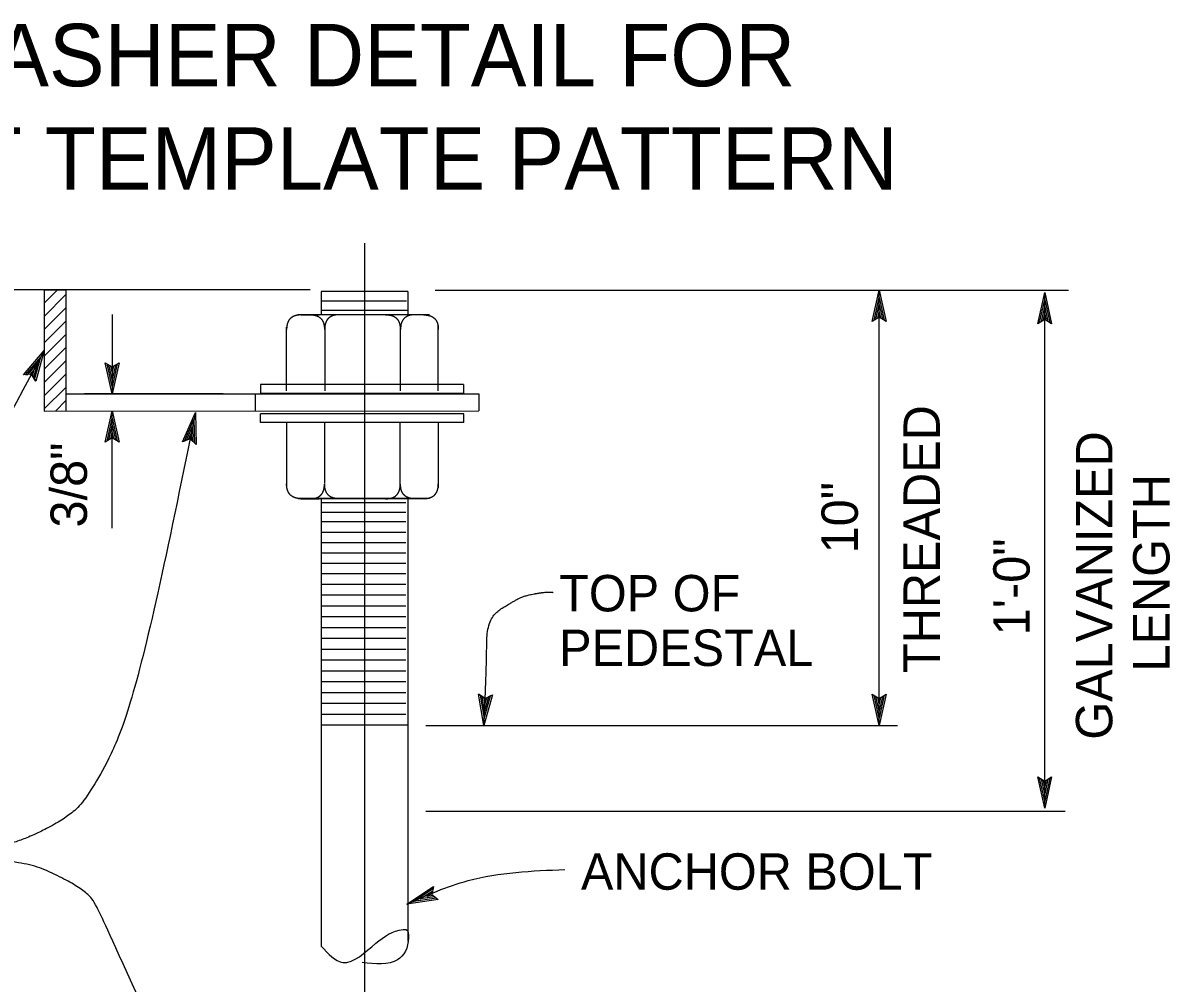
# Model space of a CAD drawing. Extents: x -894 to 866, y -476 to 714.
# Drawn here: x 18.6 to 239.2, y -150.5 to 34.1 of the extents above; entities that cross this region are included whole.
import ezdxf

# ---------------------------------------------------------------- set-up
doc = ezdxf.new("R2010")
doc.units = 0
for name, color, linetype in [('56 Stage 3 Anno', 7, 'Continuous'), ('57 Undefined', 7, 'Continuous'), ('60 Nongeo Data', 7, 'Continuous')]:
    doc.layers.add(name, color=color, linetype=linetype)

msp = doc.modelspace()

# ---------------------------------------------------------------- linework, layer by layer
at = {"layer": '56 Stage 3 Anno'}
for p, q in [((84.23, -8.22), (84.23, -316.69)), ((73.79, -17.19), (-195.65, -17.19)), ((97.83, -17.26), (219.62, -17.26)), ((181.9, -23.26), (183.24, -17.26)), ((183.24, -100.94), (183.24, -17.26)), ((183.24, -17.26), (183.24, -17.26)), ((183.24, -17.26), (184.57, -23.26)), ((182.26, -23.04), (183.24, -18.64)), ((183.25, -18.65), (184.21, -23.02)), ((213.73, -23.71), (215.07, -17.71)), ((214.09, -23.49), (215.07, -19.09)), ((215.07, -116.86), (215.07, -17.71)), ((215.07, -17.71), (215.07, -17.71)), ((215.07, -17.71), (216.4, -23.71)), ((215.08, -19.1), (216.04, -23.48)), ((35.73, -21.93), (35.73, -37.2)), ((182.62, -22.81), (183.24, -20.02)), ((182.97, -22.63), (183.24, -21.4)), ((183.24, -20.02), (183.87, -22.85)), ((183.24, -21.4), (183.51, -22.61)), ((214.45, -23.26), (215.07, -20.47)), ((214.8, -23.08), (215.07, -21.85)), ((215.07, -20.47), (215.7, -23.3)), ((215.07, -21.85), (215.34, -23.06)), ((183.24, -22.46), (181.9, -23.26)), ((181.9, -23.26), (181.9, -23.26)), ((184.57, -23.26), (183.24, -22.46)), ((184.57, -23.26), (184.57, -23.26)), ((215.07, -22.91), (213.73, -23.71)), ((213.73, -23.71), (213.73, -23.71)), ((216.4, -23.71), (215.07, -22.91)), ((216.4, -23.71), (216.4, -23.71)), ((22.66, -28.85), (22.66, -28.85)), ((35.73, -37.2), (34.4, -31.2)), ((34.4, -31.2), (34.4, -31.2)), ((34.4, -31.2), (35.73, -32)), ((35.72, -35.81), (34.76, -31.43)), ((35.73, -34.43), (35.1, -31.61)), ((35.73, -33.05), (35.46, -31.84)), ((35.73, -32), (37.07, -31.2)), ((37.07, -31.2), (35.73, -37.2)), ((36.71, -31.41), (35.73, -35.82)), ((36.35, -31.65), (35.73, -34.43)), ((36.01, -31.82), (35.73, -33.05)), ((37.07, -31.2), (37.07, -31.2)), ((18.65, -33.51), (18.65, -33.51)), ((21.01, -34.77), (21.01, -34.77)), ((57.09, -37.18), (30.41, -37.2)), ((35.73, -37.2), (35.73, -37.2)), ((34.39, -46.47), (35.73, -40.47)), ((34.74, -46.26), (35.73, -41.85)), ((35.73, -63.02), (35.73, -40.47)), ((35.73, -40.47), (35.73, -40.47)), ((35.73, -40.47), (37.06, -46.47)), ((35.73, -41.86), (36.7, -46.24)), ((49.25, -46.4), (51.72, -40.77)), ((51.72, -40.77), (51.72, -40.77)), ((51.72, -40.77), (51.87, -46.91)), ((35.1, -46.02), (35.73, -43.24)), ((35.73, -43.24), (36.35, -46.06)), ((49.64, -46.26), (51.45, -42.12)), ((50.04, -46.1), (51.18, -43.48)), ((51.18, -43.48), (51.25, -46.37)), ((51.45, -42.14), (51.56, -46.62)), ((35.73, -45.67), (34.39, -46.47)), ((35.45, -45.85), (35.72, -44.62)), ((35.72, -44.62), (35.99, -45.83)), ((37.06, -46.47), (35.73, -45.67)), ((50.72, -45.87), (49.25, -46.4)), ((50.41, -45.99), (50.92, -44.84)), ((51.87, -46.91), (50.72, -45.87)), ((50.92, -44.84), (50.95, -46.07)), ((34.39, -46.47), (34.39, -46.47)), ((37.06, -46.47), (37.06, -46.47)), ((49.25, -46.4), (49.25, -46.4)), ((51.87, -46.91), (51.87, -46.91)), ((106.18, -94.93), (106.18, -94.93)), ((108.85, -95.06), (108.85, -95.06)), ((183.24, -100.94), (181.91, -94.94)), ((181.91, -94.94), (181.91, -94.94)), ((181.91, -94.94), (183.24, -95.74)), ((183.24, -99.55), (182.27, -95.18)), ((183.25, -98.18), (182.62, -95.36)), ((183.25, -96.8), (182.98, -95.59)), ((183.24, -95.74), (184.58, -94.94)), ((184.58, -94.94), (183.24, -100.94)), ((184.23, -95.16), (183.24, -99.56)), ((183.87, -95.39), (183.25, -98.18)), ((183.52, -95.57), (183.25, -96.8)), ((184.58, -94.94), (184.58, -94.94)), ((96.03, -100.94), (186.75, -100.94)), ((107.22, -100.99), (107.22, -100.99)), ((183.24, -100.94), (183.24, -100.94)), ((215.07, -116.86), (213.74, -110.86)), ((213.74, -110.86), (213.74, -110.86)), ((213.74, -110.86), (215.07, -111.66)), ((215.07, -115.47), (214.1, -111.09)), ((215.08, -114.1), (214.45, -111.27)), ((215.08, -112.72), (214.81, -111.51)), ((215.07, -111.66), (216.41, -110.86)), ((216.41, -110.86), (215.07, -116.86)), ((216.06, -111.08), (215.07, -115.48)), ((215.7, -111.31), (215.08, -114.1)), ((215.35, -111.49), (215.08, -112.72)), ((216.41, -110.86), (216.41, -110.86)), ((215.07, -116.86), (215.07, -116.86)), ((96.03, -117.45), (219.04, -117.45)), ((92.37, -135.3), (97.5, -131.91)), ((93.67, -134.8), (97.41, -132.33)), ((97.5, -131.91), (97.23, -133.44)), ((97.5, -131.91), (97.5, -131.91)), ((98.45, -134.41), (92.37, -135.3)), ((98.12, -134.15), (93.66, -134.8)), ((94.95, -134.31), (97.37, -132.72)), ((97.78, -133.9), (94.95, -134.31)), ((96.24, -133.82), (97.28, -133.14)), ((97.49, -133.64), (96.24, -133.82)), ((97.23, -133.44), (98.45, -134.41)), ((98.45, -134.41), (98.45, -134.41)), ((92.37, -135.3), (92.37, -135.3))]:
    msp.add_line(p, q, dxfattribs=at)
for points in [[(18.65, -33.51), (22.66, -28.85), (21.01, -34.77), (20.8, -34.41), (22.01, -30.07), (19.07, -33.49), (19.48, -33.47), (21.36, -31.28), (20.58, -34.06), (20.37, -33.7), (20.71, -32.5), (19.89, -33.45), (20.21, -33.43), (21.01, -34.77), (20.21, -33.43)], [(108.85, -95.06), (107.22, -100.99), (106.18, -94.93), (106.52, -95.16), (107.28, -99.6), (108.48, -95.26), (108.12, -95.45), (107.35, -98.23), (106.87, -95.39), (107.21, -95.63), (107.42, -96.85), (107.75, -95.65), (107.47, -95.8), (106.18, -94.93), (107.47, -95.8)]]:
    msp.add_lwpolyline(points, close=True, dxfattribs=at)
for points, degree in [([(22.66, -28.85), (6.82, -58.58), (1.44, -63.28), (-2.48, -63.91), (-5.58, -64.06), (-5.92, -64.07)], 3), ([(51.72, -40.77), (41.06, -95.07), (31.21, -115.22), (25.17, -119.93), (16.22, -123.96), (9.5, -124.63), (-1.02, -125.08), (-5.72, -124.85)], 2), ([(107.22, -100.99), (107.76, -89.83), (107.76, -80.3), (112.93, -77.03), (115.11, -75.94), (120.01, -75.13), (120.55, -75.4)], 2), ([(66.36, -210.17), (34.6, -139.51), (31.65, -133.61), (27.89, -131.19), (20.91, -127.7), (13.4, -126.89), (7.49, -125.82), (3.2, -125.55), (-5.72, -124.85)], 2)]:
    msp.add_open_spline(points, degree=degree, dxfattribs=at)
msp.add_spline([(92.37, -135.3), (104.16, -130.79), (122.81, -128.65)], degree=3, dxfattribs=at)
at = {"layer": '60 Nongeo Data'}
for p, q in [((22.66, -17.19), (22.66, -40.5)), ((22.66, -17.19), (22.66, -17.19)), ((22.66, -19.74), (25.2, -17.19)), ((22.66, -17.21), (26.83, -17.21)), ((26.83, -17.19), (26.83, -40.5)), ((92.57, -17.52), (75.9, -17.52)), ((75.9, -17.52), (75.9, -21.93)), ((92.57, -17.52), (92.57, -21.93)), ((22.66, -22.29), (26.83, -18.12)), ((92.33, -19.35), (76.03, -19.35)), ((22.66, -24.83), (26.83, -20.66)), ((96.74, -22.01), (71.44, -22.01)), ((92.19, -21.98), (71.51, -21.98)), ((71.99, -21.98), (75.54, -21.98)), ((92.67, -21.18), (75.86, -21.18)), ((95.74, -21.98), (92.19, -21.98)), ((22.66, -27.38), (26.83, -23.21)), ((98.45, -36.62), (98.45, -24.1)), ((22.66, -29.92), (26.83, -25.75)), ((69.27, -36.62), (69.27, -24.39)), ((76.61, -24.89), (76.61, -36.62)), ((91.12, -24.72), (91.12, -36.62)), ((22.66, -32.47), (26.83, -28.3)), ((22.66, -35.01), (26.83, -30.84)), ((22.66, -37.56), (26.83, -33.39)), ((22.66, -40.1), (26.83, -35.94)), ((26.83, -37.2), (63.23, -37.18)), ((63.23, -37.18), (106.22, -37.18)), ((63.23, -37.18), (63.23, -40.49)), ((103.32, -35.4), (64.23, -35.4)), ((64.23, -35.4), (64.23, -37.11)), ((103.32, -37.11), (64.23, -37.11)), ((103.32, -35.4), (103.32, -37.11)), ((106.22, -37.18), (106.22, -40.48)), ((24.81, -40.5), (26.83, -38.48)), ((22.66, -40.5), (106.22, -40.48)), ((103.33, -41.01), (64.23, -41.01)), ((64.23, -42.72), (64.23, -41.01)), ((103.33, -42.72), (103.33, -41.01)), ((103.33, -42.72), (64.23, -42.72)), ((69.27, -42.72), (69.27, -54.95)), ((76.61, -54.45), (76.61, -42.72)), ((91.12, -54.62), (91.12, -42.72)), ((98.45, -42.72), (98.45, -55.25)), ((96.74, -57.33), (71.44, -57.33)), ((92.19, -57.37), (71.51, -57.37)), ((71.99, -57.37), (75.54, -57.37)), ((75.9, -57.39), (75.9, -143.36)), ((92.2, -58.16), (76.03, -58.16)), ((95.74, -57.37), (92.19, -57.37)), ((92.57, -57.39), (92.57, -142.46)), ((92.2, -59.99), (75.94, -59.99)), ((92.2, -61.83), (76.11, -61.83)), ((92.2, -63.83), (76.11, -63.83)), ((92.2, -65.83), (76.11, -65.83)), ((92.2, -67.83), (76.11, -67.83)), ((92.2, -69.83), (76.11, -69.83)), ((92.2, -71.83), (76.11, -71.83)), ((92.2, -73.83), (76.11, -73.83)), ((92.2, -75.92), (76.11, -75.92)), ((92.2, -78), (76.11, -78)), ((92.2, -80.08), (76.11, -80.08)), ((92.2, -82.17), (76.11, -82.17)), ((92.2, -84.25), (76.11, -84.25)), ((92.2, -86.34), (76.11, -86.34)), ((92.2, -88.42), (76.11, -88.42)), ((92.2, -90.51), (76.11, -90.51)), ((92.2, -92.59), (76.11, -92.59)), ((92.2, -94.67), (76.11, -94.67)), ((92.2, -96.76), (76.11, -96.76)), ((92.2, -98.84), (76.11, -98.84)), ((92.57, -100.89), (75.9, -100.89))]:
    msp.add_line(p, q, dxfattribs=at)
for points in [[(72.1, -22.01), (71.99, -22.01), (71.89, -22.02), (71.79, -22.02), (71.68, -22.03), (71.58, -22.04), (71.49, -22.05), (71.39, -22.06), (71.3, -22.08), (71.21, -22.1), (71.12, -22.12), (71.03, -22.14), (70.95, -22.16), (70.87, -22.19), (70.78, -22.22), (70.7, -22.25), (70.63, -22.28), (70.55, -22.31), (70.48, -22.35), (70.41, -22.39), (70.34, -22.43), (70.28, -22.47), (70.21, -22.52), (70.15, -22.57), (70.09, -22.61), (70.04, -22.67), (69.98, -22.72), (69.93, -22.78), (69.88, -22.83), (69.83, -22.89), (69.78, -22.95), (69.73, -23.02), (69.69, -23.08), (69.65, -23.15), (69.61, -23.22), (69.58, -23.29), (69.54, -23.37), (69.51, -23.44), (69.48, -23.52), (69.45, -23.6), (69.42, -23.69), (69.4, -23.77), (69.38, -23.86), (69.36, -23.95), (69.34, -24.04), (69.32, -24.13), (69.31, -24.23), (69.3, -24.32), (69.29, -24.42), (69.28, -24.53), (69.28, -24.63), (69.27, -24.73), (69.27, -24.84)], [(73.72, -21.98), (73.82, -21.98), (73.93, -21.98), (74.03, -21.99), (74.14, -21.99), (74.24, -22), (74.33, -22.01), (74.43, -22.03), (74.52, -22.04), (74.61, -22.06), (74.7, -22.08), (74.79, -22.1), (74.87, -22.13), (74.95, -22.15), (75.04, -22.18), (75.11, -22.21), (75.19, -22.25), (75.27, -22.28), (75.34, -22.32), (75.41, -22.35), (75.48, -22.4), (75.54, -22.44), (75.61, -22.48), (75.67, -22.53), (75.73, -22.58), (75.78, -22.63), (75.84, -22.68), (75.89, -22.74), (75.94, -22.8), (75.99, -22.86), (76.04, -22.92), (76.09, -22.98), (76.13, -23.05), (76.17, -23.12), (76.21, -23.19), (76.24, -23.26), (76.28, -23.33), (76.31, -23.41), (76.34, -23.49), (76.37, -23.57), (76.4, -23.65), (76.42, -23.74), (76.44, -23.82), (76.46, -23.91), (76.48, -24), (76.49, -24.1), (76.51, -24.19), (76.52, -24.29), (76.53, -24.39), (76.54, -24.49), (76.54, -24.59), (76.54, -24.7), (76.55, -24.81)], [(79.43, -21.98), (79.32, -21.98), (79.21, -21.98), (79.11, -21.99), (79.01, -21.99), (78.91, -22), (78.81, -22.01), (78.72, -22.03), (78.62, -22.04), (78.53, -22.06), (78.44, -22.08), (78.36, -22.1), (78.27, -22.13), (78.19, -22.15), (78.11, -22.18), (78.03, -22.21), (77.95, -22.25), (77.88, -22.28), (77.81, -22.32), (77.74, -22.35), (77.67, -22.4), (77.6, -22.44), (77.54, -22.48), (77.48, -22.53), (77.42, -22.58), (77.36, -22.63), (77.3, -22.68), (77.25, -22.74), (77.2, -22.8), (77.15, -22.86), (77.1, -22.92), (77.06, -22.98), (77.02, -23.05), (76.97, -23.12), (76.94, -23.19), (76.9, -23.26), (76.87, -23.33), (76.83, -23.41), (76.8, -23.49), (76.77, -23.57), (76.75, -23.65), (76.72, -23.74), (76.7, -23.82), (76.68, -23.91), (76.66, -24), (76.65, -24.1), (76.63, -24.19), (76.62, -24.29), (76.61, -24.39), (76.61, -24.49), (76.6, -24.59), (76.6, -24.7), (76.6, -24.81)], [(88.3, -21.98), (88.41, -21.98), (88.51, -21.98), (88.61, -21.99), (88.72, -21.99), (88.82, -22), (88.92, -22.01), (89.01, -22.03), (89.1, -22.04), (89.19, -22.06), (89.28, -22.08), (89.37, -22.1), (89.45, -22.13), (89.54, -22.15), (89.62, -22.18), (89.7, -22.21), (89.77, -22.25), (89.85, -22.28), (89.92, -22.32), (89.99, -22.35), (90.06, -22.4), (90.12, -22.44), (90.19, -22.48), (90.25, -22.53), (90.31, -22.58), (90.37, -22.63), (90.42, -22.68), (90.47, -22.74), (90.53, -22.8), (90.57, -22.86), (90.62, -22.92), (90.67, -22.98), (90.71, -23.05), (90.75, -23.12), (90.79, -23.19), (90.83, -23.26), (90.86, -23.33), (90.89, -23.41), (90.92, -23.49), (90.95, -23.57), (90.98, -23.65), (91, -23.74), (91.02, -23.82), (91.04, -23.91), (91.06, -24), (91.08, -24.1), (91.09, -24.19), (91.1, -24.29), (91.11, -24.39), (91.12, -24.49), (91.12, -24.59), (91.13, -24.7), (91.13, -24.81)], [(94.01, -21.98), (93.9, -21.98), (93.79, -21.98), (93.69, -21.99), (93.59, -21.99), (93.49, -22), (93.39, -22.01), (93.3, -22.03), (93.2, -22.04), (93.11, -22.06), (93.03, -22.08), (92.94, -22.1), (92.85, -22.13), (92.77, -22.15), (92.69, -22.18), (92.61, -22.21), (92.54, -22.25), (92.46, -22.28), (92.39, -22.32), (92.32, -22.35), (92.25, -22.4), (92.19, -22.44), (92.12, -22.48), (92.06, -22.53), (92, -22.58), (91.94, -22.63), (91.89, -22.68), (91.83, -22.74), (91.78, -22.8), (91.73, -22.86), (91.69, -22.92), (91.64, -22.98), (91.6, -23.05), (91.56, -23.12), (91.52, -23.19), (91.48, -23.26), (91.45, -23.33), (91.41, -23.41), (91.38, -23.49), (91.36, -23.57), (91.33, -23.65), (91.31, -23.74), (91.28, -23.82), (91.26, -23.91), (91.25, -24), (91.23, -24.1), (91.22, -24.19), (91.21, -24.29), (91.2, -24.39), (91.19, -24.49), (91.18, -24.59), (91.18, -24.7), (91.18, -24.81)], [(95.62, -22.01), (95.73, -22.01), (95.84, -22.02), (95.94, -22.02), (96.04, -22.03), (96.14, -22.04), (96.24, -22.05), (96.33, -22.06), (96.43, -22.08), (96.52, -22.1), (96.61, -22.12), (96.69, -22.14), (96.78, -22.16), (96.86, -22.19), (96.94, -22.22), (97.02, -22.25), (97.1, -22.28), (97.17, -22.31), (97.24, -22.35), (97.31, -22.39), (97.38, -22.43), (97.45, -22.47), (97.51, -22.52), (97.57, -22.57), (97.63, -22.61), (97.69, -22.67), (97.75, -22.72), (97.8, -22.78), (97.85, -22.83), (97.9, -22.89), (97.95, -22.95), (97.99, -23.02), (98.03, -23.08), (98.08, -23.15), (98.11, -23.22), (98.15, -23.29), (98.18, -23.37), (98.22, -23.44), (98.25, -23.52), (98.28, -23.6), (98.3, -23.69), (98.33, -23.77), (98.35, -23.86), (98.37, -23.95), (98.39, -24.04), (98.4, -24.13), (98.42, -24.23), (98.43, -24.32), (98.44, -24.42), (98.44, -24.53), (98.45, -24.63), (98.45, -24.73), (98.45, -24.84)], [(72.1, -57.33), (71.99, -57.33), (71.89, -57.33), (71.79, -57.32), (71.68, -57.31), (71.58, -57.3), (71.49, -57.29), (71.39, -57.28), (71.3, -57.26), (71.21, -57.25), (71.12, -57.23), (71.03, -57.2), (70.95, -57.18), (70.87, -57.15), (70.78, -57.13), (70.7, -57.1), (70.63, -57.06), (70.55, -57.03), (70.48, -56.99), (70.41, -56.95), (70.34, -56.91), (70.28, -56.87), (70.21, -56.82), (70.15, -56.78), (70.09, -56.73), (70.04, -56.68), (69.98, -56.62), (69.93, -56.57), (69.88, -56.51), (69.83, -56.45), (69.78, -56.39), (69.73, -56.32), (69.69, -56.26), (69.65, -56.19), (69.61, -56.12), (69.58, -56.05), (69.54, -55.97), (69.51, -55.9), (69.48, -55.82), (69.45, -55.74), (69.42, -55.66), (69.4, -55.57), (69.38, -55.48), (69.36, -55.4), (69.34, -55.3), (69.32, -55.21), (69.31, -55.12), (69.3, -55.02), (69.29, -54.92), (69.28, -54.82), (69.28, -54.71), (69.27, -54.61), (69.27, -54.5)], [(73.72, -57.37), (73.82, -57.36), (73.93, -57.36), (74.03, -57.36), (74.14, -57.35), (74.24, -57.34), (74.33, -57.33), (74.43, -57.31), (74.52, -57.3), (74.61, -57.28), (74.7, -57.26), (74.79, -57.24), (74.87, -57.22), (74.95, -57.19), (75.04, -57.16), (75.11, -57.13), (75.19, -57.1), (75.27, -57.06), (75.34, -57.03), (75.41, -56.99), (75.48, -56.95), (75.54, -56.91), (75.61, -56.86), (75.67, -56.81), (75.73, -56.76), (75.78, -56.71), (75.84, -56.66), (75.89, -56.6), (75.94, -56.54), (75.99, -56.49), (76.04, -56.42), (76.09, -56.36), (76.13, -56.29), (76.17, -56.23), (76.21, -56.16), (76.24, -56.08), (76.28, -56.01), (76.31, -55.93), (76.34, -55.85), (76.37, -55.77), (76.4, -55.69), (76.42, -55.61), (76.44, -55.52), (76.46, -55.43), (76.48, -55.34), (76.49, -55.25), (76.51, -55.15), (76.52, -55.05), (76.53, -54.95), (76.54, -54.85), (76.54, -54.75), (76.54, -54.64), (76.55, -54.54)], [(79.43, -57.37), (79.32, -57.36), (79.21, -57.36), (79.11, -57.36), (79.01, -57.35), (78.91, -57.34), (78.81, -57.33), (78.72, -57.31), (78.62, -57.3), (78.53, -57.28), (78.44, -57.26), (78.36, -57.24), (78.27, -57.22), (78.19, -57.19), (78.11, -57.16), (78.03, -57.13), (77.95, -57.1), (77.88, -57.06), (77.81, -57.03), (77.74, -56.99), (77.67, -56.95), (77.6, -56.91), (77.54, -56.86), (77.48, -56.81), (77.42, -56.76), (77.36, -56.71), (77.3, -56.66), (77.25, -56.6), (77.2, -56.54), (77.15, -56.49), (77.1, -56.42), (77.06, -56.36), (77.02, -56.29), (76.97, -56.23), (76.94, -56.16), (76.9, -56.08), (76.87, -56.01), (76.83, -55.93), (76.8, -55.85), (76.77, -55.77), (76.75, -55.69), (76.72, -55.61), (76.7, -55.52), (76.68, -55.43), (76.66, -55.34), (76.65, -55.25), (76.63, -55.15), (76.62, -55.05), (76.61, -54.95), (76.61, -54.85), (76.6, -54.75), (76.6, -54.64), (76.6, -54.54)], [(88.3, -57.37), (88.41, -57.36), (88.51, -57.36), (88.61, -57.36), (88.72, -57.35), (88.82, -57.34), (88.92, -57.33), (89.01, -57.31), (89.1, -57.3), (89.19, -57.28), (89.28, -57.26), (89.37, -57.24), (89.45, -57.22), (89.54, -57.19), (89.62, -57.16), (89.7, -57.13), (89.77, -57.1), (89.85, -57.06), (89.92, -57.03), (89.99, -56.99), (90.06, -56.95), (90.12, -56.91), (90.19, -56.86), (90.25, -56.81), (90.31, -56.76), (90.37, -56.71), (90.42, -56.66), (90.47, -56.6), (90.53, -56.54), (90.57, -56.49), (90.62, -56.42), (90.67, -56.36), (90.71, -56.29), (90.75, -56.23), (90.79, -56.16), (90.83, -56.08), (90.86, -56.01), (90.89, -55.93), (90.92, -55.85), (90.95, -55.77), (90.98, -55.69), (91, -55.61), (91.02, -55.52), (91.04, -55.43), (91.06, -55.34), (91.08, -55.25), (91.09, -55.15), (91.1, -55.05), (91.11, -54.95), (91.12, -54.85), (91.12, -54.75), (91.13, -54.64), (91.13, -54.54)], [(94.01, -57.37), (93.9, -57.36), (93.79, -57.36), (93.69, -57.36), (93.59, -57.35), (93.49, -57.34), (93.39, -57.33), (93.3, -57.31), (93.2, -57.3), (93.11, -57.28), (93.03, -57.26), (92.94, -57.24), (92.85, -57.22), (92.77, -57.19), (92.69, -57.16), (92.61, -57.13), (92.54, -57.1), (92.46, -57.06), (92.39, -57.03), (92.32, -56.99), (92.25, -56.95), (92.19, -56.91), (92.12, -56.86), (92.06, -56.81), (92, -56.76), (91.94, -56.71), (91.89, -56.66), (91.83, -56.6), (91.78, -56.54), (91.73, -56.49), (91.69, -56.42), (91.64, -56.36), (91.6, -56.29), (91.56, -56.23), (91.52, -56.16), (91.48, -56.08), (91.45, -56.01), (91.41, -55.93), (91.38, -55.85), (91.36, -55.77), (91.33, -55.69), (91.31, -55.61), (91.28, -55.52), (91.26, -55.43), (91.25, -55.34), (91.23, -55.25), (91.22, -55.15), (91.21, -55.05), (91.2, -54.95), (91.19, -54.85), (91.18, -54.75), (91.18, -54.64), (91.18, -54.54)], [(95.62, -57.33), (95.73, -57.33), (95.84, -57.33), (95.94, -57.32), (96.04, -57.31), (96.14, -57.3), (96.24, -57.29), (96.33, -57.28), (96.43, -57.26), (96.52, -57.25), (96.61, -57.23), (96.69, -57.2), (96.78, -57.18), (96.86, -57.15), (96.94, -57.13), (97.02, -57.1), (97.1, -57.06), (97.17, -57.03), (97.24, -56.99), (97.31, -56.95), (97.38, -56.91), (97.45, -56.87), (97.51, -56.82), (97.57, -56.78), (97.63, -56.73), (97.69, -56.68), (97.75, -56.62), (97.8, -56.57), (97.85, -56.51), (97.9, -56.45), (97.95, -56.39), (97.99, -56.32), (98.03, -56.26), (98.08, -56.19), (98.11, -56.12), (98.15, -56.05), (98.18, -55.97), (98.22, -55.9), (98.25, -55.82), (98.28, -55.74), (98.3, -55.66), (98.33, -55.57), (98.35, -55.48), (98.37, -55.4), (98.39, -55.3), (98.4, -55.21), (98.42, -55.12), (98.43, -55.02), (98.44, -54.92), (98.44, -54.82), (98.45, -54.71), (98.45, -54.61), (98.45, -54.5)], [(75.9, -143.36), (80.11, -146.52), (86.42, -142.84), (91.69, -140.2), (92.21, -140.2), (92.74, -141.78), (90.63, -146), (83.79, -146.52)]]:
    msp.add_spline(points, degree=3, dxfattribs=at)

# ---------------------------------------------------------------- texts
at = {"layer": '57 Undefined'}
for s, height, p in [('PLATE WASHER DETAIL FOR', 12, (-57.58, 21.95)), ('14 AND 16 BOLT TEMPLATE PATTERN', 12, (-106.53, 2.07)), ('TOP OF', 7, (121.68, -79.02)), ('PEDESTAL', 7, (121.68, -89.52)), ('ANCHOR BOLT', 7, (125.88, -132.54))]:
    msp.add_text(s, height=height, dxfattribs=at).set_placement(p)
for s, p in [('THREADED', (194.91, -90.86)), ('GALVANIZED', (228.08, -103.69)), ('3/8"', (30.87, -62.89)), ('10"', (179.14, -67.88)), ('LENGTH', (239.08, -90.59)), ('1\'-0"', (212.18, -83.63))]:
    msp.add_text(s, height=7, rotation=90, dxfattribs=at).set_placement(p)

doc.saveas('drawing.dxf')
